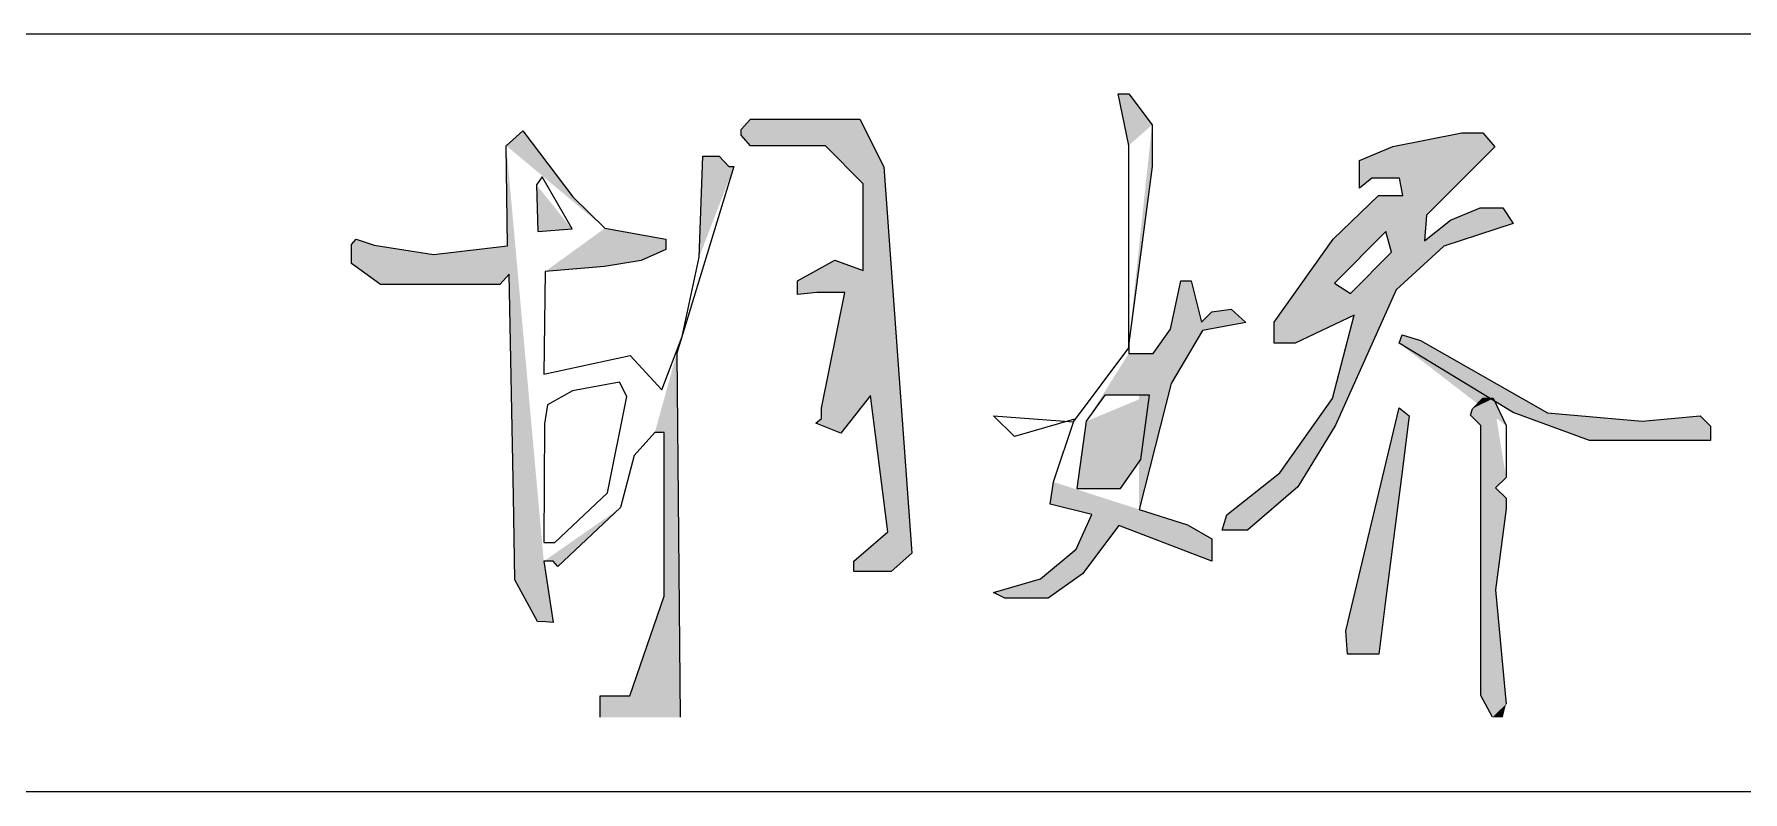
# Model space of a CAD drawing. Header units: millimetres. Extents: x 6786 to 7380, y -302 to 118.
# Drawn here: x 7207.27 to 7219.67, y -280.98 to -275.48 of the extents above; entities that cross this region are included whole.
import ezdxf

# ---------------------------------------------------------------- set-up
doc = ezdxf.new("R2010")
doc.units = ezdxf.units.MM
doc.linetypes.add('XKITLINE00', pattern=[0])

# ---------------------------------------------------------------- blocks, each defined once
blk = doc.blocks.new('*D8')
at = {"color": 6}
for points in [[(255.45, 25.453), (255.087, 25.931), (254.968, 25.823)], [(255.684, 25.224), (255.45, 25.453), (254.968, 25.823)], [(254.968, 25.823), (254.976, 25.097), (254.989, 24.89)], [(254.968, 25.823), (254.989, 24.89), (255.195, 22.368)], [(254.968, 25.823), (255.195, 22.368), (255.24, 22.806)], [(256.582, 25.672), (256.393, 25.748), (256.368, 25.014)], [(256.582, 25.672), (256.514, 25.748), (256.393, 25.748)], [(256.621, 25.672), (256.582, 25.672), (256.368, 25.014)], [(255.445, 25.219), (255.198, 25.2), (255.187, 25.539)], [(255.249, 24.909), (256.127, 25.144), (255.684, 25.224)], [(254.008, 25.101), (253.877, 25.144), (253.843, 25.107)], [(254.44, 25.033), (254.008, 25.101), (253.843, 25.107)], [(254.44, 25.033), (253.843, 25.107), (253.843, 24.968)], [(254.976, 25.097), (254.44, 25.033), (254.054, 24.814)], [(254.976, 25.097), (254.054, 24.814), (254.921, 24.814)], [(254.976, 25.097), (254.921, 24.814), (254.989, 24.89)], [(255.249, 24.909), (256.127, 25.069), (256.127, 25.144)], [(255.249, 24.909), (255.947, 24.989), (256.127, 25.069)], [(254.44, 25.033), (253.843, 24.968), (254.054, 24.814)], [(255.249, 24.909), (255.681, 24.947), (255.947, 24.989)], [(254.989, 24.89), (255.02, 23.278), (255.195, 22.368)], [(256.046, 23.74), (256.114, 23.74), (256.206, 24.318)], [(256.114, 23.74), (256.231, 21.674), (256.206, 24.318)], [(256.114, 23.74), (256.114, 22.552), (256.231, 21.674)], [(255.02, 23.278), (255.031, 22.672), (255.195, 22.368)], [(255.24, 22.806), (255.309, 22.806), (255.797, 23.195)], [(255.309, 22.806), (255.343, 22.768), (255.797, 23.195)], [(255.195, 22.368), (255.309, 22.363), (255.24, 22.806)], [(256.114, 22.552), (255.865, 21.829), (256.231, 21.674)], [(255.865, 21.829), (255.649, 21.829), (255.649, 21.674)], [(255.865, 21.829), (255.649, 21.674), (256.231, 21.674)]]:
    blk.add_solid(points, dxfattribs=at)
blk = doc.blocks.new('*D9')
at = {"color": 6}
for points in [[(257.535, 26.016), (256.74, 26.016), (256.672, 25.941)], [(257.535, 26.016), (256.672, 25.941), (256.672, 25.898)], [(257.535, 26.016), (256.672, 25.898), (256.74, 25.823)], [(257.535, 26.016), (256.74, 25.823), (257.285, 25.823)], [(257.709, 25.67), (257.535, 26.016), (257.285, 25.823)], [(257.709, 25.67), (257.285, 25.823), (257.558, 25.547)], [(257.709, 25.67), (257.558, 24.918), (257.396, 23.735)], [(257.709, 25.67), (257.396, 23.735), (257.611, 24.01)], [(257.709, 25.67), (257.558, 25.547), (257.558, 24.918)], [(257.709, 25.67), (257.611, 24.01), (257.737, 23.018)], [(257.709, 25.67), (257.737, 23.018), (257.763, 22.731)], [(257.709, 25.67), (257.763, 22.731), (257.825, 24.067)], [(257.709, 25.67), (257.825, 24.067), (257.709, 25.67)], [(257.558, 24.918), (257.353, 24.993), (257.081, 24.843)], [(257.558, 24.918), (257.081, 24.843), (257.081, 24.742)], [(257.558, 24.918), (257.081, 24.742), (257.222, 24.758)], [(257.558, 24.918), (257.222, 24.758), (257.426, 24.758)], [(257.558, 24.918), (257.426, 24.758), (257.256, 23.919)], [(257.558, 24.918), (257.256, 23.919), (257.256, 23.843)], [(257.558, 24.918), (257.256, 23.843), (257.396, 23.735)], [(257.763, 22.731), (257.911, 22.865), (257.825, 24.067)], [(257.256, 23.843), (257.214, 23.81), (257.396, 23.735)], [(257.737, 23.018), (257.49, 22.806), (257.49, 22.731)], [(257.737, 23.018), (257.49, 22.731), (257.763, 22.731)]]:
    blk.add_solid(points, dxfattribs=at)
blk = doc.blocks.new('*D10')
at = {"color": 6}
for points in [[(259.656, 25.974), (259.487, 26.2), (259.411, 26.2)], [(259.656, 25.974), (259.411, 26.2), (259.487, 25.824)], [(259.487, 24.39), (259.656, 25.672), (259.656, 25.974)], [(260.015, 24.541), (259.864, 24.843), (259.789, 24.49)], [(260.015, 24.541), (259.94, 24.843), (259.864, 24.843)], [(259.313, 24.013), (260.022, 24.482), (260.231, 24.637)], [(259.313, 24.013), (260.231, 24.637), (260.015, 24.541)], [(260.231, 24.637), (260.09, 24.617), (260.015, 24.541)], [(260.022, 24.482), (260.336, 24.54), (260.231, 24.637)], [(259.313, 24.013), (260.015, 24.541), (259.663, 24.315)], [(259.313, 24.013), (259.795, 24.096), (260.022, 24.482)], [(260.015, 24.541), (259.789, 24.49), (259.663, 24.315)], [(259.177, 23.822), (259.313, 24.013), (259.487, 24.315)], [(259.313, 24.013), (259.663, 24.315), (259.487, 24.315)], [(259.313, 24.013), (259.562, 24.013), (259.795, 24.096)], [(259.562, 24.013), (259.562, 23.183), (259.795, 24.096)], [(259.638, 24.013), (259.426, 23.334), (259.109, 23.334)], [(259.638, 24.013), (259.109, 23.334), (259.177, 23.822)], [(259.638, 24.013), (259.575, 23.545), (259.426, 23.334)], [(259.562, 24.013), (259.638, 24.013), (259.575, 23.545)], [(259.562, 23.183), (259.638, 24.013), (259.575, 23.545)], [(259.638, 24.013), (259.638, 24.013), (259.575, 23.545)], [(258.94, 23.382), (258.917, 23.221), (259.218, 23.146)], [(258.94, 23.382), (259.218, 23.146), (259.416, 23.066)], [(258.94, 23.382), (259.416, 23.066), (260.09, 22.806)], [(258.94, 23.382), (260.09, 22.806), (260.09, 22.97)], [(258.94, 23.382), (260.09, 22.97), (259.914, 23.07)], [(258.94, 23.382), (259.914, 23.07), (259.562, 23.183)], [(259.218, 23.146), (259.106, 22.894), (259.152, 22.714)], [(259.218, 23.146), (259.152, 22.714), (259.416, 23.066)], [(259.106, 22.894), (258.846, 22.68), (258.901, 22.538)], [(259.106, 22.894), (258.901, 22.538), (259.152, 22.714)], [(258.846, 22.68), (258.506, 22.58), (258.586, 22.538)], [(258.846, 22.68), (258.586, 22.538), (258.901, 22.538)]]:
    blk.add_solid(points, dxfattribs=at)
blk = doc.blocks.new('*D11')
at = {"color": 6}
for points in [[(260.981, 24.824), (261.905, 25.917), (261.477, 25.46)], [(261.354, 25.199), (261.905, 25.917), (260.981, 24.824)], [(261.905, 25.917), (261.402, 25.817), (261.16, 25.715)], [(261.905, 25.917), (261.16, 25.715), (261.252, 25.588)], [(261.905, 25.917), (261.252, 25.588), (261.453, 25.588)], [(261.354, 25.199), (262.144, 25.815), (262.057, 25.917)], [(261.354, 25.199), (262.057, 25.917), (261.905, 25.917)], [(261.354, 25.199), (261.648, 25.319), (262.144, 25.815)], [(261.905, 25.917), (261.453, 25.588), (261.477, 25.46)], [(261.16, 25.715), (261.16, 25.514), (261.252, 25.588)], [(260.981, 24.824), (261.301, 25.46), (260.97, 25.144)], [(260.981, 24.824), (261.477, 25.46), (261.301, 25.46)], [(261.354, 25.199), (261.634, 25.133), (261.648, 25.319)], [(261.775, 25.095), (262.277, 25.258), (262.202, 25.371)], [(261.775, 25.095), (262.202, 25.371), (262.039, 25.371)], [(261.775, 25.095), (262.039, 25.371), (261.822, 25.283)], [(261.354, 25.199), (260.981, 24.824), (261.354, 25.199)], [(261.354, 25.199), (261.394, 25.05), (261.775, 25.095)], [(261.354, 25.199), (261.775, 25.095), (261.634, 25.133)], [(261.775, 25.095), (261.822, 25.283), (261.634, 25.133)], [(260.981, 24.824), (260.97, 25.144), (260.543, 24.541)], [(261.394, 25.05), (261.429, 24.775), (261.775, 25.095)], [(261.394, 25.05), (260.967, 23.987), (260.714, 23.347)], [(261.394, 25.05), (260.714, 23.347), (260.989, 23.795)], [(261.394, 25.05), (261.123, 24.594), (260.967, 23.987)], [(261.394, 25.05), (260.989, 23.795), (261.429, 24.775)], [(261.394, 25.05), (261.097, 24.75), (261.123, 24.594)], [(261.097, 24.75), (260.981, 24.824), (260.543, 24.541)], [(261.097, 24.75), (260.543, 24.541), (260.543, 24.39)], [(261.097, 24.75), (260.543, 24.39), (260.694, 24.39)], [(261.097, 24.75), (260.694, 24.39), (261.123, 24.594)], [(260.967, 23.987), (260.584, 23.448), (260.349, 23.032)], [(260.967, 23.987), (260.349, 23.032), (260.714, 23.347)], [(260.584, 23.448), (260.199, 23.143), (260.166, 23.032)], [(260.584, 23.448), (260.166, 23.032), (260.349, 23.032)]]:
    blk.add_solid(points, dxfattribs=at)
blk = doc.blocks.new('*D12')
at = {"color": 6}
for points in [[(261.076, 22.132), (261.448, 23.92), (261.061, 22.301)], [(261.076, 22.132), (261.523, 23.862), (261.448, 23.92)], [(261.076, 22.132), (261.466, 23.419), (261.523, 23.862)], [(261.076, 22.132), (261.351, 22.519), (261.466, 23.419)], [(261.076, 22.132), (261.302, 22.132), (261.351, 22.519)], [(261.076, 22.132), (261.061, 22.301), (261.076, 22.132)]]:
    blk.add_solid(points, dxfattribs=at)
blk = doc.blocks.new('*D13')
at = {"color": 6}
for points in [[(261.448, 24.39), (261.471, 24.449), (262.133, 23.989)], [(262.133, 23.989), (261.471, 24.449), (261.604, 24.409)], [(262.133, 23.989), (262.278, 23.887), (261.448, 24.39)], [(262.226, 23.791), (262.133, 23.989), (261.448, 24.39)], [(262.133, 23.989), (261.604, 24.409), (262.526, 23.883)], [(262.133, 23.989), (261.981, 23.914), (261.967, 23.867)], [(262.133, 23.989), (261.967, 23.867), (262.042, 23.791)], [(262.133, 23.989), (262.057, 23.989), (261.981, 23.914)], [(262.133, 23.989), (262.042, 23.791), (262.042, 21.83)], [(262.133, 23.989), (262.042, 21.83), (262.127, 21.674)], [(262.133, 23.989), (262.127, 21.674), (262.15, 22.598)], [(262.133, 23.989), (262.526, 23.883), (262.831, 23.683)], [(262.133, 23.989), (262.831, 23.683), (262.278, 23.887)], [(262.133, 23.989), (262.15, 22.598), (262.15, 23.339)], [(262.133, 23.989), (262.15, 23.339), (262.226, 23.415)], [(262.526, 23.883), (263.214, 23.822), (263.711, 23.683)], [(262.526, 23.883), (263.711, 23.683), (262.831, 23.683)], [(263.214, 23.822), (263.635, 23.862), (263.711, 23.786)], [(263.214, 23.822), (263.711, 23.786), (263.711, 23.683)], [(262.15, 22.598), (262.226, 23.263), (262.15, 23.339)], [(262.15, 22.598), (262.226, 23.188), (262.226, 23.263)], [(262.127, 21.674), (262.226, 21.769), (262.15, 22.598)], [(262.127, 21.674), (262.202, 21.674), (262.226, 21.769)]]:
    blk.add_solid(points, dxfattribs=at)

msp = doc.modelspace()

# ---------------------------------------------------------------- linework, layer by layer
at = {"color": 1, "linetype": 'XKITLINE00', "lineweight": 0}
for p, q in [((7260.343, -275.484), (7189.843, -275.484)), ((7260.343, -280.984), (7189.843, -280.984))]:
    msp.add_line(p, q, dxfattribs=at)
at = {"color": 6, "linetype": 'XKITLINE00', "lineweight": 0}
for p, q in [((7215.137, -275.917), (7215.137, -275.917)), ((7215.137, -275.917), (7215.213, -275.917)), ((7215.213, -276.293), (7215.137, -275.917)), ((7215.137, -275.917), (7215.137, -275.917)), ((7215.213, -275.917), (7215.213, -275.917)), ((7215.213, -275.917), (7215.213, -275.917)), ((7215.213, -275.917), (7215.213, -275.917)), ((7215.213, -275.917), (7215.382, -276.143)), ((7212.398, -276.176), (7212.466, -276.101)), ((7212.466, -276.101), (7212.466, -276.101)), ((7212.466, -276.101), (7212.466, -276.101)), ((7212.466, -276.101), (7212.466, -276.101)), ((7212.466, -276.101), (7212.534, -276.101)), ((7212.534, -276.101), (7213.261, -276.101)), ((7212.534, -276.101), (7212.534, -276.101)), ((7213.261, -276.101), (7213.435, -276.447)), ((7210.694, -276.294), (7210.813, -276.186)), ((7210.813, -276.186), (7211.176, -276.664)), ((7210.813, -276.186), (7210.813, -276.186)), ((7212.398, -276.218), (7212.398, -276.176)), ((7212.398, -276.176), (7212.398, -276.176)), ((7212.398, -276.176), (7212.398, -276.176)), ((7212.398, -276.176), (7212.398, -276.176)), ((7212.466, -276.294), (7212.398, -276.218)), ((7212.398, -276.218), (7212.398, -276.218)), ((7212.398, -276.218), (7212.398, -276.218)), ((7212.398, -276.218), (7212.398, -276.218)), ((7215.382, -276.143), (7215.382, -276.143)), ((7215.382, -276.143), (7215.382, -276.143)), ((7215.382, -276.143), (7215.382, -276.143)), ((7215.382, -276.143), (7215.382, -276.445)), ((7217.129, -276.3), (7217.631, -276.2)), ((7217.631, -276.2), (7217.631, -276.2)), ((7217.631, -276.2), (7217.783, -276.2)), ((7217.783, -276.2), (7217.783, -276.2)), ((7217.783, -276.2), (7217.783, -276.2)), ((7217.783, -276.2), (7217.783, -276.2)), ((7217.783, -276.2), (7217.87, -276.302)), ((7210.703, -277.02), (7210.694, -276.294)), ((7210.694, -276.294), (7210.694, -276.294)), ((7210.694, -276.294), (7210.694, -276.294)), ((7210.694, -276.294), (7210.694, -276.294)), ((7212.095, -277.103), (7212.12, -276.369)), ((7212.12, -276.369), (7212.12, -276.369)), ((7212.12, -276.369), (7212.12, -276.369)), ((7212.12, -276.369), (7212.24, -276.369)), ((7212.24, -276.369), (7212.24, -276.369)), ((7212.24, -276.369), (7212.24, -276.369)), ((7212.24, -276.369), (7212.24, -276.369)), ((7212.24, -276.369), (7212.309, -276.445)), ((7213.011, -276.294), (7212.466, -276.294)), ((7212.466, -276.294), (7212.466, -276.294)), ((7212.466, -276.294), (7212.466, -276.294)), ((7213.284, -276.57), (7213.011, -276.294)), ((7215.213, -276.595), (7215.213, -276.293)), ((7215.213, -276.293), (7215.213, -276.293)), ((7215.213, -276.293), (7215.213, -276.293)), ((7215.213, -276.293), (7215.213, -276.293)), ((7216.887, -276.401), (7217.129, -276.3)), ((7217.87, -276.302), (7217.375, -276.798)), ((7217.87, -276.302), (7217.87, -276.302)), ((7217.87, -276.302), (7217.87, -276.302)), ((7217.87, -276.302), (7217.87, -276.302)), ((7212.347, -276.445), (7211.933, -277.799)), ((7212.309, -276.445), (7212.309, -276.445)), ((7212.309, -276.445), (7212.309, -276.445)), ((7212.309, -276.445), (7212.309, -276.445)), ((7212.309, -276.445), (7212.347, -276.445)), ((7212.347, -276.445), (7212.347, -276.445)), ((7212.347, -276.445), (7212.347, -276.445)), ((7213.435, -276.447), (7213.522, -277.65)), ((7215.382, -276.445), (7215.213, -277.727)), ((7215.382, -276.445), (7215.382, -276.445)), ((7215.382, -276.445), (7215.382, -276.445)), ((7215.382, -276.445), (7215.382, -276.445)), ((7216.887, -276.502), (7216.887, -276.401)), ((7210.954, -276.519), (7210.913, -276.578)), ((7210.913, -276.578), (7210.913, -276.578)), ((7210.913, -276.578), (7210.913, -276.578)), ((7210.913, -276.578), (7210.913, -276.578)), ((7210.913, -276.578), (7210.924, -276.916)), ((7210.954, -276.519), (7210.954, -276.519)), ((7211.171, -276.897), (7210.954, -276.519)), ((7210.954, -276.519), (7210.954, -276.519)), ((7213.284, -277.124), (7213.284, -276.57)), ((7215.213, -277.761), (7215.213, -276.595)), ((7215.213, -276.595), (7215.213, -276.595)), ((7215.213, -276.595), (7215.213, -276.595)), ((7216.887, -276.603), (7216.887, -276.502)), ((7216.887, -276.502), (7216.887, -276.502)), ((7216.978, -276.529), (7216.887, -276.603)), ((7217.179, -276.529), (7216.978, -276.529)), ((7217.203, -276.656), (7217.179, -276.529)), ((7217.179, -276.529), (7217.179, -276.529)), ((7217.179, -276.529), (7217.179, -276.529)), ((7211.176, -276.664), (7211.41, -276.893)), ((7216.697, -276.972), (7217.027, -276.656)), ((7217.027, -276.656), (7217.203, -276.656)), ((7217.203, -276.656), (7217.203, -276.656)), ((7217.203, -276.656), (7217.203, -276.656)), ((7217.549, -276.834), (7217.765, -276.746)), ((7217.765, -276.746), (7217.928, -276.746)), ((7217.928, -276.746), (7217.928, -276.746)), ((7217.928, -276.746), (7217.928, -276.746)), ((7217.928, -276.746), (7218.004, -276.859)), ((7217.375, -276.798), (7217.36, -276.984)), ((7217.36, -276.984), (7217.549, -276.834)), ((7217.375, -276.798), (7217.375, -276.798)), ((7217.375, -276.798), (7217.375, -276.798)), ((7217.375, -276.798), (7217.375, -276.798)), ((7218.004, -276.859), (7217.501, -277.022)), ((7218.004, -276.859), (7218.004, -276.859)), ((7218.004, -276.859), (7218.004, -276.859)), ((7209.569, -277.01), (7209.603, -276.972)), ((7209.603, -276.972), (7209.603, -276.972)), ((7209.603, -276.972), (7209.603, -276.972)), ((7209.603, -276.972), (7209.603, -276.972)), ((7209.603, -276.972), (7209.734, -277.015)), ((7210.924, -276.916), (7211.171, -276.897)), ((7210.924, -276.916), (7210.924, -276.916)), ((7210.924, -276.916), (7210.924, -276.916)), ((7210.924, -276.916), (7210.924, -276.916)), ((7211.171, -276.897), (7211.171, -276.897)), ((7211.171, -276.897), (7211.171, -276.897)), ((7211.171, -276.897), (7211.171, -276.897)), ((7211.41, -276.893), (7211.853, -276.972)), ((7211.853, -276.972), (7211.853, -276.972)), ((7211.853, -276.972), (7211.853, -276.972)), ((7211.853, -276.972), (7211.853, -277.048)), ((7216.269, -277.576), (7216.697, -276.972)), ((7217.08, -276.917), (7216.707, -277.293)), ((7217.12, -277.067), (7217.08, -276.917)), ((7217.08, -276.917), (7217.08, -276.917)), ((7217.08, -276.917), (7217.08, -276.917)), ((7217.08, -276.917), (7217.08, -276.917)), ((7217.36, -276.984), (7217.36, -276.984)), ((7217.36, -276.984), (7217.36, -276.984)), ((7209.569, -277.149), (7209.569, -277.01)), ((7209.569, -277.01), (7209.569, -277.01)), ((7209.569, -277.01), (7209.569, -277.01)), ((7209.734, -277.015), (7209.734, -277.015)), ((7209.734, -277.015), (7209.734, -277.015)), ((7209.734, -277.015), (7209.734, -277.015)), ((7209.734, -277.015), (7210.166, -277.084)), ((7210.166, -277.084), (7210.703, -277.02)), ((7210.166, -277.084), (7210.166, -277.084)), ((7210.166, -277.084), (7210.166, -277.084)), ((7210.166, -277.084), (7210.166, -277.084)), ((7210.703, -277.02), (7210.703, -277.02)), ((7210.703, -277.02), (7210.703, -277.02)), ((7210.703, -277.02), (7210.703, -277.02)), ((7211.853, -277.048), (7211.673, -277.128)), ((7211.853, -277.048), (7211.853, -277.048)), ((7211.853, -277.048), (7211.853, -277.048)), ((7211.971, -277.679), (7212.095, -277.103)), ((7216.823, -277.367), (7217.12, -277.067)), ((7217.12, -277.067), (7217.12, -277.067)), ((7217.12, -277.067), (7217.12, -277.067)), ((7217.12, -277.067), (7217.12, -277.067)), ((7217.501, -277.022), (7217.155, -277.341)), ((7209.781, -277.302), (7209.569, -277.149)), ((7210.715, -277.227), (7210.647, -277.302)), ((7210.746, -278.839), (7210.715, -277.227)), ((7210.715, -277.227), (7210.715, -277.227)), ((7210.715, -277.227), (7210.715, -277.227)), ((7210.715, -277.227), (7210.715, -277.227)), ((7210.975, -277.208), (7210.967, -277.953)), ((7211.408, -277.17), (7210.975, -277.208)), ((7210.975, -277.208), (7210.975, -277.208)), ((7210.975, -277.208), (7210.975, -277.208)), ((7211.673, -277.128), (7211.408, -277.17)), ((7212.807, -277.274), (7213.08, -277.124)), ((7213.08, -277.124), (7213.08, -277.124)), ((7213.08, -277.124), (7213.08, -277.124)), ((7213.08, -277.124), (7213.08, -277.124)), ((7213.08, -277.124), (7213.284, -277.199)), ((7213.284, -277.199), (7213.284, -277.124)), ((7213.284, -277.124), (7213.284, -277.124)), ((7213.284, -277.124), (7213.284, -277.124)), ((7213.284, -277.199), (7213.284, -277.199)), ((7213.284, -277.199), (7213.284, -277.199)), ((7213.284, -277.199), (7213.284, -277.199)), ((7210.238, -277.302), (7209.781, -277.302)), ((7210.647, -277.302), (7210.238, -277.302)), ((7210.238, -277.302), (7210.238, -277.302)), ((7210.238, -277.302), (7210.238, -277.302)), ((7210.647, -277.302), (7210.647, -277.302)), ((7210.647, -277.302), (7210.647, -277.302)), ((7210.647, -277.302), (7210.647, -277.302)), ((7212.807, -277.375), (7212.807, -277.274)), ((7212.807, -277.274), (7212.807, -277.274)), ((7212.807, -277.274), (7212.807, -277.274)), ((7212.948, -277.359), (7212.807, -277.375)), ((7213.084, -277.359), (7212.948, -277.359)), ((7212.982, -278.198), (7213.152, -277.359)), ((7213.152, -277.359), (7213.084, -277.359)), ((7213.084, -277.359), (7213.084, -277.359)), ((7213.084, -277.359), (7213.084, -277.359)), ((7213.152, -277.359), (7213.152, -277.359)), ((7213.152, -277.359), (7213.152, -277.359)), ((7213.152, -277.359), (7213.152, -277.359)), ((7215.515, -277.626), (7215.59, -277.274)), ((7215.59, -277.274), (7215.59, -277.274)), ((7215.59, -277.274), (7215.59, -277.274)), ((7215.59, -277.274), (7215.666, -277.274)), ((7215.666, -277.274), (7215.666, -277.274)), ((7215.666, -277.274), (7215.666, -277.274)), ((7215.666, -277.274), (7215.666, -277.274)), ((7215.666, -277.274), (7215.741, -277.576)), ((7216.707, -277.293), (7216.707, -277.293)), ((7216.707, -277.293), (7216.823, -277.367)), ((7216.707, -277.293), (7216.707, -277.293)), ((7216.823, -277.367), (7216.823, -277.367)), ((7216.823, -277.367), (7216.823, -277.367)), ((7216.823, -277.367), (7216.823, -277.367)), ((7217.155, -277.341), (7216.957, -277.783)), ((7215.816, -277.5), (7215.957, -277.48)), ((7215.957, -277.48), (7215.957, -277.48)), ((7215.957, -277.48), (7215.957, -277.48)), ((7215.957, -277.48), (7215.957, -277.48)), ((7215.957, -277.48), (7216.062, -277.577)), ((7215.741, -277.576), (7215.816, -277.5)), ((7215.741, -277.576), (7215.741, -277.576)), ((7215.741, -277.576), (7215.741, -277.576)), ((7215.741, -277.576), (7215.741, -277.576)), ((7216.062, -277.577), (7215.748, -277.635)), ((7215.816, -277.5), (7215.816, -277.5)), ((7215.816, -277.5), (7215.816, -277.5)), ((7215.816, -277.5), (7215.816, -277.5)), ((7216.062, -277.577), (7216.062, -277.577)), ((7216.062, -277.577), (7216.062, -277.577)), ((7216.269, -277.727), (7216.269, -277.576)), ((7216.269, -277.576), (7216.269, -277.576)), ((7216.269, -277.576), (7216.269, -277.576)), ((7216.85, -277.523), (7216.42, -277.727)), ((7216.693, -278.13), (7216.85, -277.523)), ((7216.85, -277.523), (7216.85, -277.523)), ((7216.85, -277.523), (7216.85, -277.523)), ((7211.823, -278.067), (7211.971, -277.679)), ((7213.522, -277.65), (7213.522, -277.65)), ((7213.522, -277.65), (7213.522, -277.65)), ((7213.522, -277.65), (7213.638, -279.252)), ((7215.213, -277.727), (7215.213, -277.727)), ((7215.213, -277.727), (7215.213, -277.727)), ((7215.213, -277.727), (7215.213, -277.727)), ((7215.213, -277.727), (7215.213, -277.802)), ((7215.389, -277.802), (7215.515, -277.626)), ((7215.748, -277.635), (7215.521, -278.021)), ((7216.42, -277.727), (7216.269, -277.727)), ((7216.269, -277.727), (7216.269, -277.727)), ((7216.269, -277.727), (7216.269, -277.727)), ((7216.269, -277.727), (7216.269, -277.727)), ((7216.42, -277.727), (7216.42, -277.727)), ((7216.42, -277.727), (7216.42, -277.727)), ((7216.42, -277.727), (7216.42, -277.727)), ((7217.175, -277.727), (7217.197, -277.668)), ((7218.004, -278.23), (7217.175, -277.727)), ((7217.175, -277.727), (7217.175, -277.727)), ((7217.175, -277.727), (7217.175, -277.727)), ((7217.197, -277.668), (7217.197, -277.668)), ((7217.197, -277.668), (7217.33, -277.708)), ((7217.197, -277.668), (7217.197, -277.668)), ((7217.33, -277.708), (7217.33, -277.708)), ((7217.33, -277.708), (7217.33, -277.708)), ((7217.33, -277.708), (7218.252, -278.234)), ((7210.967, -277.953), (7211.593, -277.817)), ((7211.593, -277.817), (7211.593, -277.817)), ((7211.593, -277.817), (7211.593, -277.817)), ((7211.593, -277.817), (7211.593, -277.817)), ((7211.593, -277.817), (7211.823, -278.067)), ((7211.933, -277.799), (7211.957, -280.442)), ((7214.811, -278.298), (7215.213, -277.761)), ((7215.213, -277.802), (7215.213, -277.802)), ((7215.213, -277.802), (7215.213, -277.802)), ((7215.213, -277.802), (7215.389, -277.802)), ((7216.957, -277.783), (7216.715, -278.322)), ((7216.957, -277.783), (7216.957, -277.783)), ((7210.967, -277.953), (7210.967, -277.953)), ((7210.967, -277.953), (7210.967, -277.953)), ((7210.967, -277.953), (7210.967, -277.953)), ((7211.175, -278.074), (7210.994, -278.175)), ((7211.516, -278.011), (7211.175, -278.074)), ((7211.568, -278.115), (7211.516, -278.011)), ((7211.516, -278.011), (7211.516, -278.011)), ((7211.516, -278.011), (7211.516, -278.011)), ((7211.823, -278.067), (7211.823, -278.067)), ((7211.823, -278.067), (7211.823, -278.067)), ((7213.337, -278.107), (7213.122, -278.381)), ((7213.464, -279.098), (7213.337, -278.107)), ((7213.337, -278.107), (7213.337, -278.107)), ((7213.337, -278.107), (7213.337, -278.107)), ((7213.337, -278.107), (7213.337, -278.107)), ((7215.039, -278.104), (7214.904, -278.294)), ((7215.289, -278.104), (7215.039, -278.104)), ((7215.521, -278.021), (7215.289, -278.934)), ((7215.364, -278.104), (7215.289, -278.104)), ((7215.289, -278.104), (7215.289, -278.104)), ((7215.289, -278.104), (7215.289, -278.104)), ((7215.301, -278.571), (7215.364, -278.104)), ((7215.364, -278.104), (7215.364, -278.104)), ((7215.364, -278.104), (7215.364, -278.104)), ((7210.994, -278.175), (7210.971, -278.313)), ((7211.429, -278.813), (7211.568, -278.115)), ((7211.568, -278.115), (7211.568, -278.115)), ((7211.568, -278.115), (7211.568, -278.115)), ((7212.982, -278.274), (7212.982, -278.198)), ((7212.982, -278.198), (7212.982, -278.198)), ((7212.982, -278.198), (7212.982, -278.198)), ((7216.31, -278.669), (7216.693, -278.13)), ((7216.788, -279.815), (7217.175, -278.197)), ((7217.175, -278.197), (7217.175, -278.197)), ((7217.175, -278.197), (7217.249, -278.255)), ((7217.175, -278.197), (7217.175, -278.197)), ((7217.693, -278.25), (7217.708, -278.203)), ((7217.708, -278.203), (7217.783, -278.127)), ((7217.708, -278.203), (7217.708, -278.203)), ((7217.708, -278.203), (7217.708, -278.203)), ((7217.708, -278.203), (7217.708, -278.203)), ((7217.783, -278.127), (7217.783, -278.127)), ((7217.783, -278.127), (7217.783, -278.127)), ((7217.783, -278.127), (7217.783, -278.127)), ((7217.783, -278.127), (7217.859, -278.127)), ((7217.859, -278.127), (7217.859, -278.127)), ((7217.859, -278.127), (7217.952, -278.326)), ((7217.859, -278.127), (7217.859, -278.127)), ((7218.557, -278.433), (7218.004, -278.23)), ((7218.252, -278.234), (7218.94, -278.294)), ((7210.971, -278.313), (7210.967, -279.174)), ((7210.971, -278.313), (7210.971, -278.313)), ((7212.941, -278.307), (7212.982, -278.274)), ((7213.122, -278.381), (7212.941, -278.307)), ((7214.384, -278.405), (7214.232, -278.255)), ((7214.232, -278.255), (7214.232, -278.255)), ((7214.232, -278.255), (7214.232, -278.255)), ((7214.232, -278.255), (7214.811, -278.298)), ((7214.818, -278.278), (7214.384, -278.405)), ((7214.666, -278.735), (7214.818, -278.278)), ((7214.818, -278.278), (7214.818, -278.278)), ((7214.818, -278.278), (7214.818, -278.278)), ((7214.818, -278.278), (7214.818, -278.278)), ((7214.904, -278.294), (7214.836, -278.783)), ((7216.715, -278.322), (7216.44, -278.77)), ((7217.249, -278.255), (7217.193, -278.697)), ((7217.249, -278.255), (7217.249, -278.255)), ((7217.249, -278.255), (7217.249, -278.255)), ((7217.249, -278.255), (7217.249, -278.255)), ((7217.769, -278.326), (7217.693, -278.25)), ((7217.693, -278.25), (7217.693, -278.25)), ((7217.693, -278.25), (7217.693, -278.25)), ((7217.693, -278.25), (7217.693, -278.25)), ((7217.769, -280.286), (7217.769, -278.326)), ((7217.769, -278.326), (7217.769, -278.326)), ((7217.769, -278.326), (7217.769, -278.326)), ((7217.769, -278.326), (7217.769, -278.326)), ((7217.952, -278.326), (7217.952, -278.326)), ((7217.952, -278.326), (7217.952, -278.326)), ((7217.952, -278.326), (7217.952, -278.326)), ((7217.952, -278.326), (7217.952, -278.702)), ((7218.94, -278.294), (7219.361, -278.255)), ((7219.361, -278.255), (7219.361, -278.255)), ((7219.361, -278.255), (7219.361, -278.255)), ((7219.361, -278.255), (7219.437, -278.33)), ((7219.437, -278.33), (7219.437, -278.33)), ((7219.437, -278.33), (7219.437, -278.33)), ((7219.437, -278.33), (7219.437, -278.33)), ((7219.437, -278.33), (7219.437, -278.433)), ((7211.772, -278.377), (7211.622, -278.543)), ((7211.84, -278.377), (7211.772, -278.377)), ((7211.772, -278.377), (7211.772, -278.377)), ((7211.772, -278.377), (7211.772, -278.377)), ((7211.84, -278.452), (7211.84, -278.377)), ((7211.84, -278.377), (7211.84, -278.377)), ((7211.84, -278.377), (7211.84, -278.377)), ((7211.84, -278.377), (7211.84, -278.377)), ((7211.84, -279.564), (7211.84, -278.452)), ((7211.84, -278.452), (7211.84, -278.452)), ((7211.84, -278.452), (7211.84, -278.452)), ((7213.122, -278.381), (7213.122, -278.381)), ((7213.122, -278.381), (7213.122, -278.381)), ((7214.384, -278.405), (7214.384, -278.405)), ((7214.384, -278.405), (7214.384, -278.405)), ((7214.384, -278.405), (7214.384, -278.405)), ((7218.834, -278.433), (7218.557, -278.433)), ((7219.437, -278.433), (7218.834, -278.433)), ((7218.834, -278.433), (7218.834, -278.433)), ((7218.834, -278.433), (7218.834, -278.433)), ((7219.437, -278.433), (7219.437, -278.433)), ((7219.437, -278.433), (7219.437, -278.433)), ((7219.437, -278.433), (7219.437, -278.433)), ((7211.622, -278.543), (7211.523, -278.921)), ((7215.152, -278.783), (7215.301, -278.571)), ((7215.925, -278.974), (7216.31, -278.669)), ((7217.193, -278.697), (7217.077, -279.598)), ((7217.193, -278.697), (7217.193, -278.697)), ((7217.193, -278.697), (7217.193, -278.697)), ((7217.952, -278.702), (7217.876, -278.778)), ((7217.952, -278.702), (7217.952, -278.702)), ((7217.952, -278.702), (7217.952, -278.702)), ((7217.952, -278.702), (7217.952, -278.702)), ((7210.757, -279.445), (7210.746, -278.839)), ((7210.746, -278.839), (7210.746, -278.839)), ((7210.746, -278.839), (7210.746, -278.839)), ((7211.046, -279.174), (7211.429, -278.813)), ((7214.643, -278.896), (7214.666, -278.735)), ((7214.666, -278.735), (7214.666, -278.735)), ((7214.666, -278.735), (7214.666, -278.735)), ((7214.666, -278.735), (7214.666, -278.735)), ((7214.836, -278.783), (7214.836, -278.783)), ((7214.836, -278.783), (7214.987, -278.783)), ((7214.987, -278.783), (7214.987, -278.783)), ((7214.987, -278.783), (7214.987, -278.783)), ((7214.987, -278.783), (7215.152, -278.783)), ((7216.44, -278.77), (7216.076, -279.084)), ((7217.876, -278.778), (7217.876, -278.778)), ((7217.876, -278.778), (7217.876, -278.778)), ((7217.876, -278.778), (7217.876, -278.778)), ((7217.876, -278.778), (7217.952, -278.853)), ((7217.952, -278.853), (7217.952, -278.853)), ((7217.952, -278.853), (7217.952, -278.853)), ((7217.952, -278.853), (7217.952, -278.853)), ((7217.952, -278.853), (7217.952, -278.929)), ((7211.523, -278.921), (7211.069, -279.349)), ((7214.945, -278.971), (7214.643, -278.896)), ((7214.643, -278.896), (7214.643, -278.896)), ((7214.643, -278.896), (7214.643, -278.896)), ((7214.643, -278.896), (7214.643, -278.896)), ((7214.832, -279.223), (7214.945, -278.971)), ((7214.945, -278.971), (7214.945, -278.971)), ((7214.945, -278.971), (7214.945, -278.971)), ((7215.289, -278.934), (7215.289, -278.934)), ((7215.289, -278.934), (7215.64, -279.046)), ((7215.892, -279.084), (7215.925, -278.974)), ((7215.925, -278.974), (7215.925, -278.974)), ((7215.925, -278.974), (7215.925, -278.974)), ((7217.952, -278.929), (7217.876, -279.518)), ((7217.952, -278.929), (7217.952, -278.929)), ((7217.952, -278.929), (7217.952, -278.929)), ((7217.952, -278.929), (7217.952, -278.929)), ((7213.216, -279.311), (7213.464, -279.098)), ((7213.464, -279.098), (7213.464, -279.098)), ((7213.464, -279.098), (7213.464, -279.098)), ((7213.464, -279.098), (7213.464, -279.098)), ((7215.142, -279.051), (7214.878, -279.403)), ((7215.816, -279.31), (7215.142, -279.051)), ((7215.142, -279.051), (7215.142, -279.051)), ((7215.142, -279.051), (7215.142, -279.051)), ((7215.64, -279.046), (7215.816, -279.147)), ((7216.076, -279.084), (7215.892, -279.084)), ((7215.892, -279.084), (7215.892, -279.084)), ((7215.892, -279.084), (7215.892, -279.084)), ((7215.892, -279.084), (7215.892, -279.084)), ((7216.076, -279.084), (7216.076, -279.084)), ((7216.076, -279.084), (7216.076, -279.084)), ((7210.967, -279.174), (7210.967, -279.174)), ((7210.967, -279.174), (7210.967, -279.174)), ((7210.967, -279.174), (7211.046, -279.174)), ((7214.572, -279.437), (7214.832, -279.223)), ((7215.816, -279.147), (7215.816, -279.236)), ((7211.035, -279.311), (7210.967, -279.311)), ((7210.967, -279.311), (7210.967, -279.311)), ((7210.967, -279.311), (7210.967, -279.311)), ((7210.967, -279.311), (7210.967, -279.311)), ((7210.967, -279.311), (7211.035, -279.754)), ((7211.069, -279.349), (7211.035, -279.311)), ((7211.035, -279.311), (7211.035, -279.311)), ((7211.035, -279.311), (7211.035, -279.311)), ((7211.035, -279.311), (7211.035, -279.311)), ((7211.069, -279.349), (7211.069, -279.349)), ((7211.069, -279.349), (7211.069, -279.349)), ((7213.216, -279.386), (7213.216, -279.311)), ((7213.216, -279.311), (7213.216, -279.311)), ((7213.216, -279.311), (7213.216, -279.311)), ((7213.216, -279.311), (7213.216, -279.311)), ((7213.638, -279.252), (7213.489, -279.386)), ((7213.638, -279.252), (7213.638, -279.252)), ((7213.638, -279.252), (7213.638, -279.252)), ((7213.638, -279.252), (7213.638, -279.252)), ((7215.816, -279.236), (7215.816, -279.236)), ((7215.816, -279.236), (7215.816, -279.236)), ((7215.816, -279.236), (7215.816, -279.31)), ((7215.816, -279.31), (7215.816, -279.31)), ((7215.816, -279.31), (7215.816, -279.31)), ((7215.816, -279.31), (7215.816, -279.31)), ((7210.921, -279.749), (7210.757, -279.445)), ((7213.489, -279.386), (7213.216, -279.386)), ((7213.216, -279.386), (7213.216, -279.386)), ((7213.216, -279.386), (7213.216, -279.386)), ((7213.216, -279.386), (7213.216, -279.386)), ((7213.489, -279.386), (7213.489, -279.386)), ((7213.489, -279.386), (7213.489, -279.386)), ((7213.489, -279.386), (7213.489, -279.386)), ((7214.232, -279.537), (7214.572, -279.437)), ((7214.878, -279.403), (7214.627, -279.579)), ((7211.591, -280.288), (7211.84, -279.564)), ((7214.313, -279.579), (7214.232, -279.537)), ((7214.232, -279.537), (7214.232, -279.537)), ((7214.232, -279.537), (7214.232, -279.537)), ((7214.388, -279.579), (7214.313, -279.579)), ((7214.313, -279.579), (7214.313, -279.579)), ((7214.313, -279.579), (7214.313, -279.579)), ((7214.313, -279.579), (7214.313, -279.579)), ((7214.627, -279.579), (7214.388, -279.579)), ((7214.388, -279.579), (7214.388, -279.579)), ((7214.388, -279.579), (7214.388, -279.579)), ((7217.077, -279.598), (7217.028, -279.985)), ((7217.876, -279.518), (7217.876, -279.518)), ((7217.876, -279.518), (7217.876, -279.518)), ((7217.876, -279.518), (7217.876, -279.518)), ((7217.876, -279.518), (7217.952, -280.348)), ((7210.982, -279.751), (7210.921, -279.749)), ((7211.035, -279.754), (7210.982, -279.751)), ((7210.982, -279.751), (7210.982, -279.751)), ((7210.982, -279.751), (7210.982, -279.751)), ((7211.035, -279.754), (7211.035, -279.754)), ((7211.035, -279.754), (7211.035, -279.754)), ((7211.035, -279.754), (7211.035, -279.754)), ((7216.802, -279.985), (7216.788, -279.815)), ((7216.788, -279.815), (7216.788, -279.815)), ((7216.788, -279.815), (7216.788, -279.815)), ((7216.788, -279.815), (7216.788, -279.815)), ((7217.028, -279.985), (7216.802, -279.985)), ((7216.802, -279.985), (7216.802, -279.985)), ((7216.802, -279.985), (7216.802, -279.985)), ((7211.375, -280.442), (7211.375, -280.288)), ((7211.375, -280.288), (7211.375, -280.288)), ((7211.375, -280.288), (7211.375, -280.288)), ((7211.375, -280.288), (7211.591, -280.288)), ((7217.853, -280.442), (7217.769, -280.286)), ((7217.769, -280.286), (7217.769, -280.286)), ((7217.769, -280.286), (7217.769, -280.286)), ((7217.769, -280.286), (7217.769, -280.286))]:
    msp.add_line(p, q, dxfattribs=at)

# ---------------------------------------------------------------- block references
at = {"lineweight": 0}
for name in ['*D10', '*D9', '*D8', '*D11', '*D13', '*D12']:
    msp.add_blockref(name, (6955.726, -302.117), dxfattribs=at)

doc.saveas('drawing.dxf')
